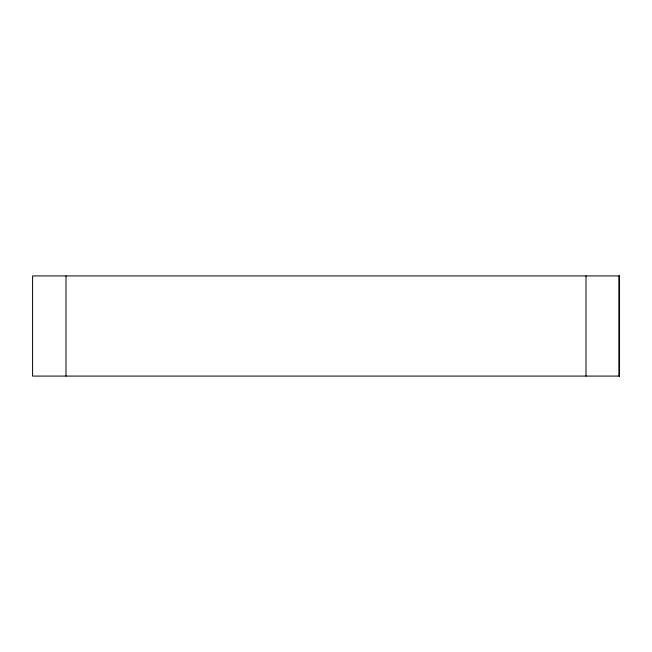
<?xml version="1.0" encoding="UTF-8"?>
<svg xmlns="http://www.w3.org/2000/svg" width="652" height="652" viewBox="0 0 652 652"><rect width="100%" height="100%" fill="white"/><g stroke="black" fill="none" stroke-linecap="round" stroke-linejoin="round"><path stroke-width="0.98" d="M619.343 275.918L619.343 376.082M619.115 275.918L619.115 376.082M586.009 275.918L586.009 376.082M65.991 275.918L65.991 376.082M619.4 275.918L32.6 275.918L32.6 376.082L619.4 376.082L619.4 275.918"/></g></svg>
